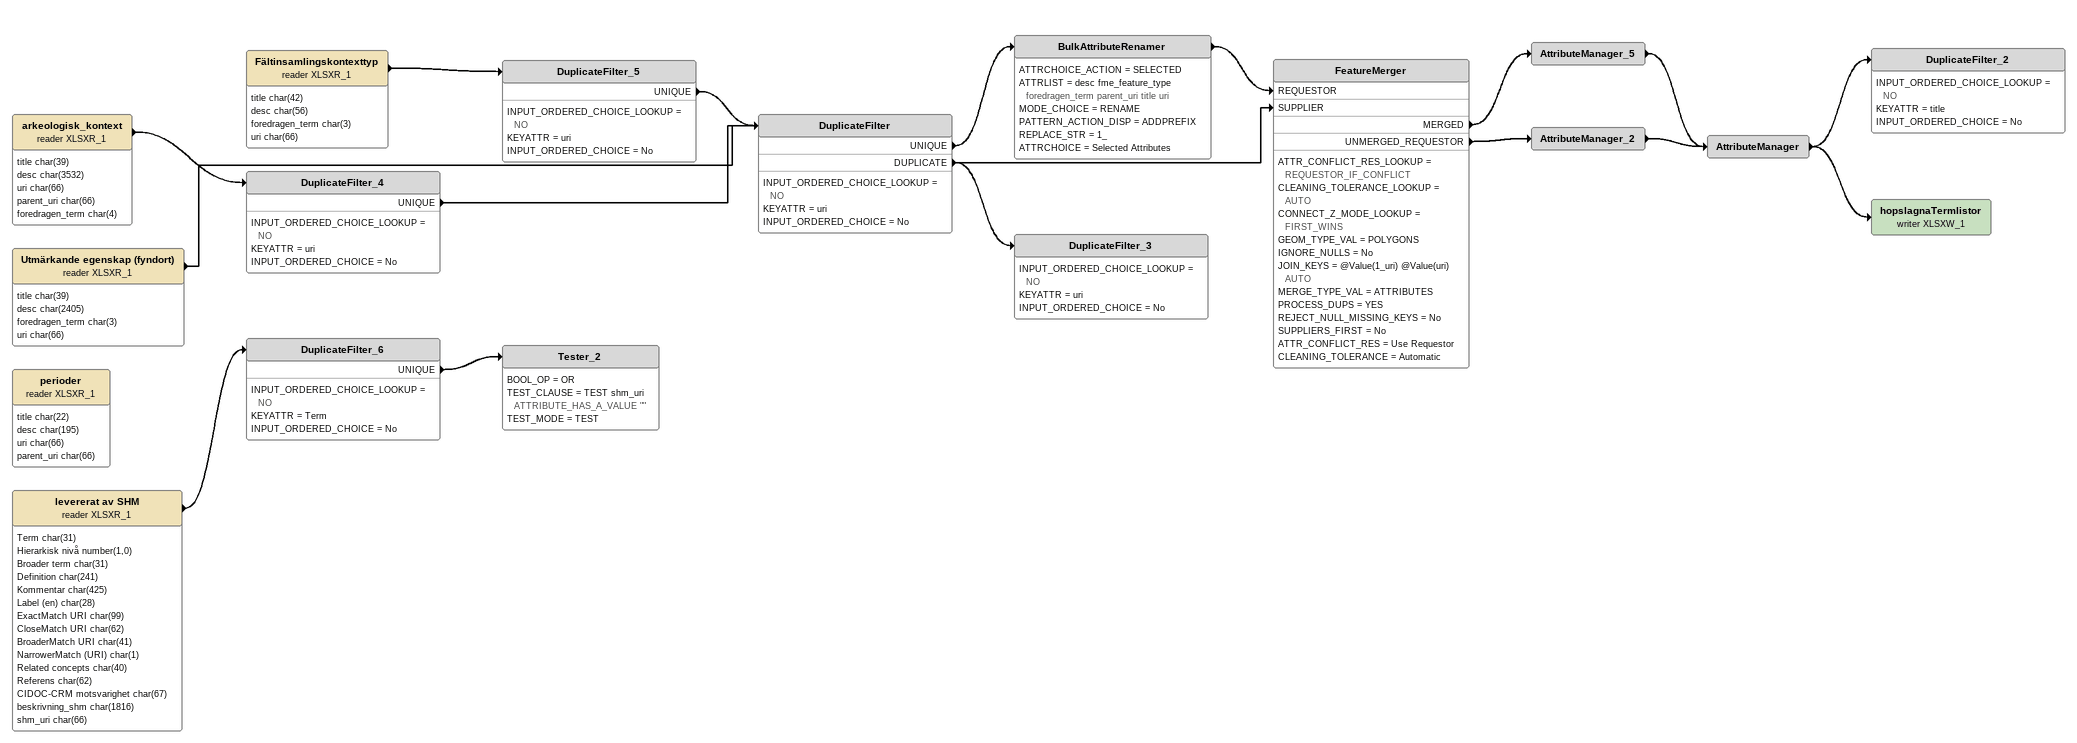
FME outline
arkeologisk_kontext (reader XLSXR_1)
    attributes: title char(39), desc char(3532), uri char(66), parent_uri char(66), foredragen_term char(4)
    -> DuplicateFilter_4
DuplicateFilter_4
    INPUT_ORDERED_CHOICE_LOOKUP = NO
    KEYATTR = uri
    INPUT_ORDERED_CHOICE = No
    UNIQUE -> DuplicateFilter
levererat av SHM (reader XLSXR_1)
    attributes: Term char(31), Hierarkisk nivå number(1,0), Broader term char(31), Definition char(241), Kommentar char(425), Label (en) char(28), ExactMatch URI char(99), CloseMatch URI char(62), BroaderMatch URI char(41), NarrowerMatch (URI) char(1), Related concepts char(40), Referens char(62), CIDOC-CRM motsvarighet char(67), beskrivning_shm char(1816), shm_uri char(66)
    -> DuplicateFilter_6
DuplicateFilter_6
    INPUT_ORDERED_CHOICE_LOOKUP = NO
    KEYATTR = Term
    INPUT_ORDERED_CHOICE = No
    UNIQUE -> Tester_2
Tester_2
    BOOL_OP = OR
    TEST_CLAUSE = TEST shm_uri ATTRIBUTE_HAS_A_VALUE ""
    TEST_MODE = TEST
Utmärkande egenskap (fyndort) (reader XLSXR_1)
    attributes: title char(39), desc char(2405), foredragen_term char(3), uri char(66)
    -> DuplicateFilter
perioder (reader XLSXR_1)
    attributes: title char(22), desc char(195), uri char(66), parent_uri char(66)
Fältinsamlingskontexttyp (reader XLSXR_1)
    attributes: title char(42), desc char(56), foredragen_term char(3), uri char(66)
    -> DuplicateFilter_5
DuplicateFilter_5
    INPUT_ORDERED_CHOICE_LOOKUP = NO
    KEYATTR = uri
    INPUT_ORDERED_CHOICE = No
    UNIQUE -> DuplicateFilter
DuplicateFilter
    INPUT_ORDERED_CHOICE_LOOKUP = NO
    KEYATTR = uri
    INPUT_ORDERED_CHOICE = No
    UNIQUE -> BulkAttributeRenamer
    DUPLICATE -> FeatureMerger [SUPPLIER]
    DUPLICATE -> DuplicateFilter_3
BulkAttributeRenamer
    ATTRCHOICE_ACTION = SELECTED
    ATTRLIST = desc fme_feature_type foredragen_term parent_uri title uri
    MODE_CHOICE = RENAME
    PATTERN_ACTION_DISP = ADDPREFIX
    REPLACE_STR = 1_
    ATTRCHOICE = Selected Attributes
    -> FeatureMerger [REQUESTOR]
FeatureMerger
    ATTR_CONFLICT_RES_LOOKUP = REQUESTOR_IF_CONFLICT
    CLEANING_TOLERANCE_LOOKUP = AUTO
    CONNECT_Z_MODE_LOOKUP = FIRST_WINS
    GEOM_TYPE_VAL = POLYGONS
    IGNORE_NULLS = No
    JOIN_KEYS = @Value(1_uri) @Value(uri) AUTO
    MERGE_TYPE_VAL = ATTRIBUTES
    PROCESS_DUPS = YES
    REJECT_NULL_MISSING_KEYS = No
    SUPPLIERS_FIRST = No
    ATTR_CONFLICT_RES = Use Requestor
    CLEANING_TOLERANCE = Automatic
    MERGED -> AttributeManager_5
    UNMERGED_REQUESTOR -> AttributeManager_2
AttributeManager_5
    -> AttributeManager
AttributeManager_2
    -> AttributeManager
AttributeManager
    -> DuplicateFilter_2
    -> hopslagnaTermlistor (writer XLSXW_1)
DuplicateFilter_2
    INPUT_ORDERED_CHOICE_LOOKUP = NO
    KEYATTR = title
    INPUT_ORDERED_CHOICE = No
hopslagnaTermlistor (writer XLSXW_1)
DuplicateFilter_3
    INPUT_ORDERED_CHOICE_LOOKUP = NO
    KEYATTR = uri
    INPUT_ORDERED_CHOICE = No
